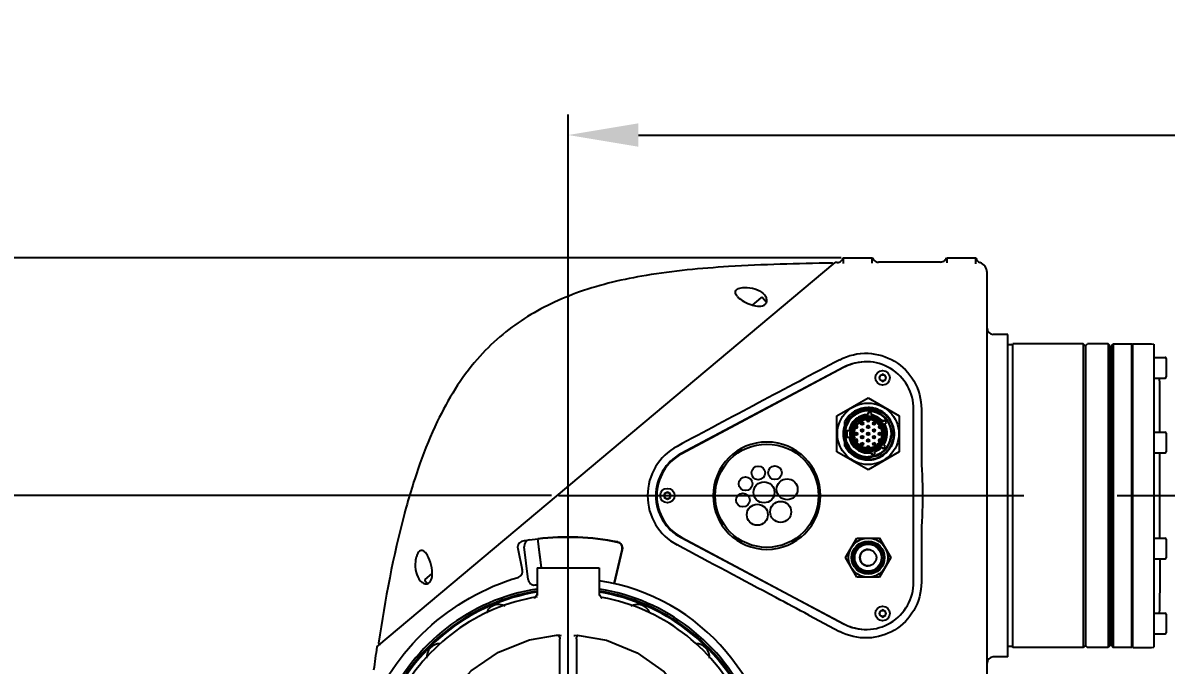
# Model space of a CAD drawing. Header units: millimetres. Extents: x 7426 to 8740, y 124 to 421.
# Drawn here: x 8000.05 to 8027.68, y 299.86 to 315.39 of the extents above; entities that cross this region are included whole.
import ezdxf

# ---------------------------------------------------------------- set-up
doc = ezdxf.new("R2010")
doc.units = ezdxf.units.MM
doc.linetypes.add('CENTER', pattern=[0.6, 0.375, -0.075, 0.075, -0.075])
for name, color, linetype in [('中心线', 7, 'Continuous'), ('外形图', 7, 'Continuous'), ('尺寸标注', 7, 'Continuous')]:
    doc.layers.add(name, color=color, linetype=linetype)
doc.styles.add('微软雅黑', font='msyh.ttc')
doc.dimstyles.new('尺寸标注_1_20比例', dxfattribs={"dimtxt": 2.1, "dimasz": 1.7, "dimexe": 0.5, "dimexo": 0.4, "dimgap": 0.5, "dimtad": 1, "dimdec": 1, "dimlfac": 20, "dimdsep": 46, "dimtxsty": '微软雅黑', "dimcen": 0.09, "dimadec": 0, "dimazin": 0, "dimtp": 0.01, "dimtm": 0.01, "dimtfac": 1, "dimtdec": 1, "dimtofl": 0, "dimtmove": 0, "dimatfit": 3, "dimfxl": 1, "dimtolj": 1, "dimarcsym": 0})

# ---------------------------------------------------------------- blocks, each defined once
blk = doc.blocks.new('*D1002')
at = {"layer": 'Defpoints', "color": 0}
for p in [(8067.628, 312.681), (8067.628, 309.232), (8013.225, 296.958)]:
    blk.add_point(p, dxfattribs=at)
at = {"layer": '尺寸标注', "color": 0, "linetype": 'Continuous', "lineweight": -2}
for p, q in [((8013.225, 297.358), (8013.225, 313.181)), ((8067.628, 309.632), (8067.628, 313.181)), ((8014.925, 312.681), (8065.928, 312.681))]:
    blk.add_line(p, q, dxfattribs=at)
at = {"layer": '尺寸标注', "color": 0}
for points in [[(8014.925, 312.964), (8014.925, 312.398), (8013.225, 312.681)], [(8065.928, 312.398), (8065.928, 312.964), (8067.628, 312.681)]]:
    blk.add_solid(points, dxfattribs=at)
at = {"layer": '尺寸标注', "color": 0, "insert": (8043.423, 315.362), "char_height": 2.1, "attachment_point": 2, "style": '微软雅黑'}
blk.add_mtext('\\A1;\\A1;1088', dxfattribs=at)
blk = doc.blocks.new('*D1003')
at = {"layer": 'Defpoints', "color": 0}
for p in [(7975.873, 309.709), (8020.226, 309.709), (7995.055, 229.955)]:
    blk.add_point(p, dxfattribs=at)
at = {"layer": '尺寸标注', "color": 0, "linetype": 'Continuous', "lineweight": -2}
for p, q in [((8019.826, 309.709), (7975.373, 309.709)), ((7975.873, 231.655), (7975.873, 308.009)), ((7994.655, 229.955), (7975.373, 229.955))]:
    blk.add_line(p, q, dxfattribs=at)
at = {"layer": '尺寸标注', "color": 0}
for points in [[(7976.156, 308.009), (7975.59, 308.009), (7975.873, 309.709)], [(7975.59, 231.655), (7976.156, 231.655), (7975.873, 229.955)]]:
    blk.add_solid(points, dxfattribs=at)
at = {"layer": '尺寸标注', "color": 0, "insert": (7973.19, 269.831), "char_height": 2.1, "attachment_point": 2, "rotation": 90, "style": '微软雅黑'}
blk.add_mtext('\\A1;\\A1;1595', dxfattribs=at)
blk = doc.blocks.new('*D1004')
at = {"layer": 'Defpoints', "color": 0}
for p in [(8013.225, 303.959), (7985.119, 296.958), (8013.225, 296.958)]:
    blk.add_point(p, dxfattribs=at)
at = {"layer": '外形图', "color": 0, "linetype": 'Continuous', "lineweight": -2}
for p, q in [((8012.825, 303.959), (7984.619, 303.959)), ((7985.119, 302.259), (7985.119, 298.658)), ((8012.825, 296.958), (7984.619, 296.958))]:
    blk.add_line(p, q, dxfattribs=at)
at = {"layer": '外形图', "color": 0}
for points in [[(7985.402, 302.259), (7984.836, 302.259), (7985.119, 303.959)], [(7984.836, 298.658), (7985.402, 298.658), (7985.119, 296.958)]]:
    blk.add_solid(points, dxfattribs=at)
at = {"layer": '外形图', "color": 0, "insert": (7982.438, 300.459), "char_height": 2.1, "attachment_point": 2, "rotation": 90, "style": '微软雅黑'}
blk.add_mtext('\\A1;\\A1;140', dxfattribs=at)

msp = doc.modelspace()

# ---------------------------------------------------------------- linework, layer by layer
at = {"layer": '中心线', "color": 0, "linetype": 'CENTER', "ltscale": 30}
msp.add_line((8012.9909, 303.9587), (8075.3831, 303.9587), dxfattribs=at)
at = {"layer": '外形图', "color": 0, "linetype": 'Continuous'}
for p, q in [((8019.8757, 309.709), (8019.8757, 309.5748)), ((8019.8757, 309.709), (8020.5826, 309.709)), ((8020.5757, 309.5841), (8020.5757, 309.709)), ((8022.3758, 309.709), (8022.3758, 309.5887)), ((8022.3758, 309.709), (8023.0758, 309.709)), ((8023.0758, 309.5681), (8023.0758, 309.709)), ((8008.6039, 300.2987), (8019.6818, 309.5942)), ((8019.7277, 309.5948), (8019.6818, 309.5942)), ((8023.3509, 299.4839), (8023.3509, 309.359)), ((8017.6786, 308.5678), (8017.8906, 308.7457)), ((8018.02, 308.6304), (8017.9258, 308.7426)), ((8023.8509, 307.8589), (8023.5009, 307.8589)), ((8023.8509, 300.0586), (8023.8509, 307.8588)), ((8023.9615, 307.6089), (8023.8509, 307.6089)), ((8023.9615, 307.6089), (8023.9759, 307.6339)), ((8023.9615, 307.6089), (8023.9615, 300.3085)), ((8023.9759, 300.2835), (8023.9759, 307.6339)), ((8025.676, 307.6339), (8023.9759, 307.6339)), ((8019.8861, 307.0622), (8015.956, 304.9743)), ((8019.8845, 307.0569), (8015.978, 304.9735)), ((8020.8257, 306.8955), (8020.7507, 306.8522)), ((8020.7507, 306.8522), (8020.7507, 306.7656)), ((8020.7507, 306.7656), (8020.8257, 306.7223)), ((8020.9007, 306.8522), (8020.8257, 306.8955)), ((8020.8257, 306.7223), (8020.9007, 306.7656)), ((8020.9007, 306.7656), (8020.9007, 306.8522)), ((8019.7224, 305.89), (8020.4759, 306.325)), ((8020.4759, 306.325), (8021.2293, 305.89)), ((8019.7224, 305.02), (8019.7224, 305.89)), ((8020.1332, 305.9482), (8020.176, 305.9729)), ((8020.1332, 305.9482), (8020.1548, 305.9108)), ((8020.1389, 305.9661), (8020.1382, 305.9657)), ((8020.2012, 306.0021), (8020.1389, 305.9661)), ((8020.1548, 305.9108), (8020.1975, 305.9356)), ((8020.1638, 305.9161), (8020.1645, 305.9148)), ((8020.176, 305.9729), (8020.2189, 305.9977)), ((8020.2005, 306.0017), (8020.2012, 306.0021)), ((8020.2189, 305.9977), (8020.2404, 305.9603)), ((8020.2299, 305.9542), (8020.2404, 305.9603)), ((8020.2314, 305.9551), (8020.2321, 305.9539)), ((8020.4759, 305.9192), (8020.4749, 305.9192)), ((8020.4799, 305.9712), (8020.4754, 305.9192)), ((8020.4764, 306.0892), (8020.4757, 306.0892)), ((8020.4759, 305.9192), (8020.4805, 305.9712)), ((8020.555, 305.9123), (8020.5595, 305.9643)), ((8021.2295, 305.89), (8021.2293, 305.89)), ((8021.2293, 305.89), (8021.2293, 305.02)), ((8021.5758, 301.8708), (8021.5758, 306.0466)), ((8021.7632, 306.0532), (8021.7632, 304.9571)), ((8019.9152, 305.6782), (8019.9149, 305.6776)), ((8019.9162, 305.6804), (8019.9163, 305.7539)), ((8019.9162, 305.6765), (8019.9162, 305.6804)), ((8019.9162, 305.6327), (8019.9162, 305.6765)), ((8019.9162, 305.6327), (8019.9164, 305.6332)), ((8019.9162, 305.5514), (8019.9162, 305.6327)), ((8019.9162, 305.455), (8019.9162, 305.5514)), ((8019.9164, 305.6332), (8019.9166, 305.6338)), ((8020.1902, 305.6448), (8020.1897, 305.6448)), ((8020.1897, 305.595), (8020.1902, 305.595)), ((8020.1901, 305.6516), (8020.1955, 305.6511)), ((8020.3323, 305.7273), (8020.3318, 305.7273)), ((8020.3318, 305.6774), (8020.3323, 305.6774)), ((8020.3323, 305.5624), (8020.3318, 305.5624)), ((8020.4756, 305.8097), (8020.4751, 305.8097)), ((8020.4751, 305.7599), (8020.4756, 305.7599)), ((8020.4756, 305.6448), (8020.4751, 305.6448)), ((8020.4751, 305.595), (8020.4756, 305.595)), ((8020.6189, 305.7273), (8020.6184, 305.7273)), ((8020.6184, 305.6774), (8020.6189, 305.6774)), ((8020.6189, 305.5624), (8020.6184, 305.5624)), ((8020.7609, 305.6516), (8020.7555, 305.6511)), ((8020.761, 305.6448), (8020.7605, 305.6448)), ((8020.7605, 305.595), (8020.761, 305.595)), ((8020.8736, 305.7829), (8020.8309, 305.753)), ((8020.8313, 305.753), (8020.8309, 305.753)), ((8020.8313, 305.753), (8020.8738, 305.7827)), ((8020.8767, 305.6875), (8020.9194, 305.7175)), ((8019.9162, 305.449), (8019.9162, 305.455)), ((8019.9162, 305.3586), (8019.9162, 305.449)), ((8019.9162, 305.2616), (8019.9162, 305.3586)), ((8019.9648, 305.5349), (8020.0181, 305.5349)), ((8019.9648, 305.3751), (8020.0181, 305.3751)), ((8020.0684, 305.4803), (8020.0464, 305.4803)), ((8020.0464, 305.4296), (8020.0684, 305.4296)), ((8020.0684, 305.455), (8020.0684, 305.4803)), ((8020.0684, 305.4296), (8020.0684, 305.455)), ((8020.1902, 305.4799), (8020.1897, 305.4799)), ((8020.1897, 305.4301), (8020.1902, 305.4301)), ((8020.1902, 305.315), (8020.1897, 305.315)), ((8020.3318, 305.5125), (8020.3323, 305.5125)), ((8020.3323, 305.3975), (8020.3318, 305.3975)), ((8020.3318, 305.3476), (8020.3323, 305.3476)), ((8020.4756, 305.4799), (8020.4751, 305.4799)), ((8020.4751, 305.4301), (8020.4756, 305.4301)), ((8020.4756, 305.315), (8020.4751, 305.315)), ((8020.6184, 305.5125), (8020.6189, 305.5125)), ((8020.6189, 305.3975), (8020.6184, 305.3975)), ((8020.6184, 305.3476), (8020.6189, 305.3476)), ((8020.761, 305.4799), (8020.7605, 305.4799)), ((8020.7605, 305.4301), (8020.761, 305.4301)), ((8020.761, 305.315), (8020.7605, 305.315)), ((8021.03, 305.494), (8021.0286, 305.494)), ((8021.03, 305.416), (8021.0286, 305.416)), ((8021.0732, 305.5044), (8021.03, 305.5044)), ((8021.03, 305.5044), (8021.03, 305.4942)), ((8021.03, 305.4942), (8021.03, 305.4925)), ((8021.03, 305.4925), (8021.03, 305.4566)), ((8021.03, 305.4534), (8021.03, 305.4176)), ((8021.03, 305.4176), (8021.03, 305.4157)), ((8021.03, 305.4157), (8021.03, 305.4055)), ((8021.0732, 305.4055), (8021.03, 305.4055)), ((8021.0732, 305.5044), (8021.0731, 305.4554)), ((8021.0731, 305.4554), (8021.0731, 305.455)), ((8021.0731, 305.455), (8021.0732, 305.4055)), ((8021.0859, 305.455), (8021.0858, 305.4918)), ((8021.0858, 305.455), (8021.0858, 305.4553)), ((8021.0858, 305.455), (8021.0858, 305.4182)), ((8020.4759, 304.585), (8019.7224, 305.02)), ((8019.9162, 305.2336), (8019.9162, 305.2616)), ((8019.9162, 305.2295), (8019.9162, 305.2336)), ((8019.9162, 305.1816), (8019.9162, 305.2295)), ((8019.9163, 305.1561), (8019.9162, 305.1816)), ((8020.1332, 304.9618), (8020.1548, 304.9991)), ((8020.1652, 304.993), (8020.1548, 304.9991)), ((8020.1897, 305.2652), (8020.1902, 305.2652)), ((8020.1901, 305.2584), (8020.1955, 305.2588)), ((8020.209, 305.0747), (8020.2096, 305.0744)), ((8020.3323, 305.2326), (8020.3318, 305.2326)), ((8020.3318, 305.1827), (8020.3323, 305.1827)), ((8020.4751, 305.2652), (8020.4756, 305.2652)), ((8020.4756, 305.1501), (8020.4751, 305.1501)), ((8020.4751, 305.1003), (8020.4756, 305.1003)), ((8021.2293, 305.02), (8020.4759, 304.585)), ((8020.6189, 305.2326), (8020.6184, 305.2326)), ((8020.6184, 305.1827), (8020.6189, 305.1827)), ((8020.6467, 304.9681), (8020.6332, 305.0185)), ((8020.7609, 305.2584), (8020.7555, 305.2588)), ((8020.7605, 305.2652), (8020.761, 305.2652)), ((8020.8035, 305.1271), (8020.8435, 305.0935)), ((8020.804, 305.1271), (8020.8035, 305.1271)), ((8020.8437, 305.0938), (8020.804, 305.1271)), ((8020.8949, 305.1547), (8020.8549, 305.1883)), ((8021.2295, 305.02), (8021.2293, 305.02)), ((8020.1311, 304.9587), (8020.1317, 304.9582)), ((8020.176, 304.937), (8020.1332, 304.9618)), ((8020.1378, 304.9444), (8020.2016, 304.9076)), ((8020.1638, 304.9939), (8020.1645, 304.9951)), ((8020.2189, 304.9123), (8020.176, 304.937)), ((8020.2404, 304.9496), (8020.1975, 304.9744)), ((8020.2189, 304.9123), (8020.2404, 304.9496)), ((8020.2314, 304.9549), (8020.2321, 304.9561)), ((8020.3966, 304.8195), (8020.3966, 304.8257)), ((8020.5551, 304.8195), (8020.3966, 304.8195)), ((8020.5551, 304.8257), (8020.5551, 304.8195)), ((8020.556, 304.9979), (8020.5695, 304.9475)), ((8020.5565, 304.9979), (8020.556, 304.9979)), ((8020.5691, 304.9511), (8020.5565, 304.9979)), ((8020.5694, 304.9498), (8020.5691, 304.9511)), ((8020.57, 304.9475), (8020.5694, 304.9498)), ((8020.6567, 304.8471), (8020.653, 304.8593)), ((8015.6254, 304.0453), (8015.5504, 304.002)), ((8015.5504, 304.002), (8015.5504, 303.9154)), ((8015.5504, 303.9154), (8015.6254, 303.8721)), ((8015.7004, 304.002), (8015.6254, 304.0453)), ((8015.6254, 303.8721), (8015.7004, 303.9154)), ((8015.7004, 303.9154), (8015.7004, 304.002)), ((8012.2955, 302.8895), (8012.494, 302.9139)), ((8012.5791, 302.2213), (8012.494, 302.9139)), ((8015.956, 302.9431), (8019.8861, 300.8552)), ((8015.978, 302.9439), (8019.8845, 300.8605)), ((8019.9279, 302.4586), (8020.2018, 302.933)), ((8020.2018, 302.933), (8020.7496, 302.933)), ((8020.7496, 302.933), (8021.0235, 302.4586)), ((8021.0239, 302.4586), (8020.7499, 302.933)), ((8021.7632, 302.9603), (8021.7632, 301.8642)), ((8012.0093, 302.6789), (8012.119, 302.1631)), ((8012.2624, 301.9283), (8012.1649, 302.7224)), ((8012.5806, 302.2086), (8012.5184, 302.7154)), ((8014.3417, 301.8324), (8014.5325, 302.6587)), ((8014.3501, 301.8304), (8014.5409, 302.6568)), ((8020.2018, 301.9842), (8019.9279, 302.4586)), ((8021.0235, 302.4586), (8020.7496, 301.9842)), ((8020.7499, 301.9842), (8021.0239, 302.4586)), ((8021.0235, 302.4586), (8021.0239, 302.4586)), ((8009.7701, 301.9317), (8009.9441, 302.0778)), ((8012.4752, 302.2086), (8012.4752, 301.544)), ((8012.4752, 302.2086), (8013.9753, 302.2086)), ((8013.9753, 302.2086), (8013.9753, 301.544)), ((8020.7496, 301.9842), (8020.2018, 301.9842)), ((8009.8216, 301.8314), (8009.767, 301.8965)), ((8012.4296, 301.7977), (8012.4752, 301.8033)), ((8012.4046, 301.4808), (8012.4035, 301.4802)), ((8020.8257, 301.1951), (8020.7507, 301.1518)), ((8020.7507, 301.1518), (8020.7507, 301.0652)), ((8020.9007, 301.1518), (8020.8257, 301.1951)), ((8020.9007, 301.0652), (8020.9007, 301.1518)), ((8019.0452, 301.067), (8019.787, 300.6722)), ((8020.7507, 301.0652), (8020.8257, 301.0219)), ((8020.8257, 301.0219), (8020.9007, 301.0652)), ((8012.946, 300.5816), (8013.0183, 300.58)), ((8013.0183, 300.58), (8013.0542, 300.5767)), ((8013.3885, 300.5761), (8013.452, 300.5804)), ((8013.4253, 300.5881), (8013.4253, 300.5761)), ((8013.452, 300.5804), (8013.4939, 300.5796)), ((8013.4526, 300.5717), (8013.4698, 300.5881)), ((8013.0241, 300.5108), (8013.0253, 300.4949)), ((8013.0253, 300.4934), (8013.0253, 300.4949)), ((8013.0253, 299.6491), (8013.0253, 300.4949)), ((8013.3679, 300.5747), (8013.3885, 300.5761)), ((8013.4253, 300.4957), (8013.4274, 300.5166)), ((8013.4253, 300.4934), (8013.4253, 299.6491)), ((8013.4274, 300.5166), (8013.4526, 300.5717)), ((8023.9615, 300.3085), (8023.8509, 300.3085)), ((8023.9615, 300.3085), (8023.9759, 300.2835)), ((8023.8509, 300.0585), (8023.5009, 300.0585)), ((8025.676, 300.2835), (8023.9759, 300.2835))]:
    msp.add_line(p, q, dxfattribs=at)
at = {"layer": '外形图', "linetype": 'Continuous'}
for p, q in [((8025.676, 307.6339), (8025.676, 300.2839)), ((8025.726, 307.5839), (8025.676, 307.6339)), ((8025.726, 307.5839), (8025.726, 300.3339)), ((8026.876, 307.6089), (8026.851, 307.6339)), ((8026.876, 300.2839), (8026.876, 307.6339)), ((8026.876, 307.6339), (8027.326, 307.6339)), ((8027.326, 307.6339), (8027.376, 307.6253)), ((8027.376, 307.6253), (8027.376, 300.2925)), ((8027.376, 307.3039), (8027.651, 307.3039)), ((8027.676, 307.2789), (8027.676, 306.8289)), ((8027.376, 306.8039), (8027.651, 306.8039)), ((8027.376, 305.4909), (8027.651, 305.4909)), ((8027.676, 305.4659), (8027.676, 305.0159)), ((8027.376, 304.9909), (8027.651, 304.9909)), ((8027.376, 302.9269), (8027.651, 302.9269)), ((8027.676, 302.9019), (8027.676, 302.4519)), ((8027.376, 302.4269), (8027.651, 302.4269)), ((8027.376, 301.1139), (8027.651, 301.1139)), ((8027.676, 301.0889), (8027.676, 300.6389)), ((8027.376, 300.6139), (8027.651, 300.6139)), ((8025.726, 300.3339), (8025.676, 300.2839)), ((8026.876, 300.2839), (8027.326, 300.2839)), ((8027.326, 300.2839), (8027.376, 300.2925))]:
    msp.add_line(p, q, dxfattribs=at)
at = {"layer": '外形图', "color": 7, "linetype": 'Continuous'}
for p, q in [((8025.676, 307.6339), (8025.676, 300.2839)), ((8025.726, 307.5839), (8025.676, 307.6339)), ((8025.726, 307.5839), (8025.776, 307.6339)), ((8025.726, 307.5839), (8025.726, 300.3339)), ((8026.326, 307.5839), (8026.276, 307.6339)), ((8026.376, 307.6089), (8026.401, 307.6339)), ((8026.376, 300.3089), (8026.376, 307.6089)), ((8026.876, 307.6089), (8026.851, 307.6339)), ((8025.726, 300.3339), (8025.676, 300.2839)), ((8025.726, 300.3339), (8025.776, 300.2839)), ((8026.326, 300.3339), (8026.276, 300.2839)), ((8026.376, 300.3089), (8026.401, 300.2839)), ((8026.876, 300.3089), (8026.851, 300.2839)), ((8026.851, 300.2839), (8026.401, 300.2839))]:
    msp.add_line(p, q, dxfattribs=at)
at = {"layer": '外形图', "ltscale": 10}
for p, q in [((8026.276, 307.6339), (8025.776, 307.6339)), ((8026.276, 307.6339), (8026.276, 300.2839)), ((8026.326, 307.5839), (8026.326, 300.3339)), ((8026.401, 307.6339), (8026.851, 307.6339)), ((8026.401, 307.6339), (8026.401, 300.2839)), ((8026.851, 300.2839), (8026.851, 307.6339)), ((8026.376, 306.9089), (8026.326, 306.9089)), ((8026.376, 301.0089), (8026.326, 301.0089)), ((8026.276, 300.2839), (8025.776, 300.2839))]:
    msp.add_line(p, q, dxfattribs=at)
at = {"layer": '外形图', "color": 0, "linetype": 'Continuous'}
for points in [[(8012.4752, 301.6045), (8012.4609, 301.5413), (8012.4271, 301.4964), (8012.4046, 301.4808)], [(8014.0234, 301.4965), (8013.9895, 301.5416), (8013.9883, 301.5469)], [(8014.0469, 301.4802), (8014.0459, 301.4808), (8014.0234, 301.4965)], [(8009.7326, 296.9683), (8009.7569, 297.6371), (8009.9645, 298.4194), (8010.349, 299.1243), (8010.8856, 299.719), (8011.5453, 300.1756), (8012.2963, 300.4718), (8012.946, 300.5816)], [(8012.9873, 300.5807), (8013.0032, 300.5648), (8013.0241, 300.5108)], [(8013.4939, 300.5796), (8014.152, 300.462), (8014.8953, 300.1582), (8015.5433, 299.6949), (8016.0633, 299.0965), (8016.4272, 298.3933), (8016.6135, 297.6197), (8016.6234, 296.9702)]]:
    msp.add_lwpolyline(points, dxfattribs=at)
for centre, radius in [((8020.8257, 306.8089), 0.175), ((8020.8257, 306.8089), 0.075), ((8020.4758, 305.455), 0.7433), ((8020.4755, 305.455), 0.4363), ((8020.4755, 305.455), 0.4065), ((8020.4755, 305.455), 0.3672), ((8020.1897, 305.6199), 0.0249), ((8020.3322, 305.7023), 0.0317), ((8020.3322, 305.5374), 0.0317), ((8020.3318, 305.7023), 0.0249), ((8020.3318, 305.5374), 0.0249), ((8020.4755, 305.6199), 0.0317), ((8020.4751, 305.7848), 0.0249), ((8020.4751, 305.6199), 0.0249), ((8020.6188, 305.7023), 0.0317), ((8020.6188, 305.5374), 0.0317), ((8020.6184, 305.7023), 0.0249), ((8020.6184, 305.5374), 0.0249), ((8020.7605, 305.6199), 0.0249), ((8020.1901, 305.455), 0.0317), ((8020.1897, 305.455), 0.0249), ((8020.1897, 305.2901), 0.0249), ((8020.3322, 305.3725), 0.0317), ((8020.3318, 305.3725), 0.0249), ((8020.4755, 305.455), 0.0317), ((8020.4755, 305.2901), 0.0317), ((8020.4751, 305.455), 0.0249), ((8020.4751, 305.2901), 0.0249), ((8020.6188, 305.3725), 0.0317), ((8020.6184, 305.3725), 0.0249), ((8020.7609, 305.455), 0.0317), ((8020.7605, 305.455), 0.0249), ((8020.7605, 305.2901), 0.0249), ((8018.0284, 303.9568), 1.2485), ((8020.3322, 305.2076), 0.0317), ((8020.3318, 305.2076), 0.0249), ((8020.4751, 305.1252), 0.0249), ((8020.6188, 305.2076), 0.0317), ((8020.6184, 305.2076), 0.0249), ((8017.8221, 304.5088), 0.1654), ((8018.2252, 304.5123), 0.1654), ((8017.5156, 304.247), 0.1654), ((8017.9602, 304.0379), 0.254), ((8018.519, 304.1115), 0.254), ((8015.6254, 303.9587), 0.175), ((8015.6254, 303.9587), 0.075), ((8017.449, 303.8494), 0.1654), ((8017.7989, 303.4965), 0.254), ((8018.3625, 303.5657), 0.254), ((8020.4757, 302.4586), 0.4744), ((8020.4756, 302.4586), 0.3995), ((8020.4756, 302.4586), 0.3689), ((8020.4754, 302.4586), 0.3246), ((8020.4754, 302.4586), 0.1998), ((8020.8257, 301.1085), 0.175), ((8020.8257, 301.1085), 0.075)]:
    msp.add_circle(centre, radius, dxfattribs=at)
for centre, radius, start, end in [((8019.6014, 309.5593), 0.025, 310.00151, 90.85102), ((8022.4504, -12.7617), 322.3704, 90.039895, 90.306365), ((8022.2273, 309.7571), 0.1478, 310.10623, 322.70639), ((8023.1005, 309.3588), 0.2503, 0.05115, 71.73452), ((8017.9067, 308.7265), 0.025, 40, 130), ((8017.9142, 308.6744), 0.1153, 333.87291, 334.9278), ((8017.9143, 308.6744), 0.1153, 334.92902, 337.50844), ((8017.9056, 309.3574), 0.8223, 253.06421, 253.94724), ((8023.5009, 308.0089), 0.15, 180, 270), ((8892.637, -1334.576), 1859.4202, 117.9966401, 118.1338363), ((8020.4257, 306.0421), 1.1501, 95.22139, 118.07249), ((8020.4257, 306.0466), 1.1501, 0, 117.97947), ((8020.4757, 305.4549), 0.6343, 89.9999, 151.883), ((8020.4756, 305.455), 0.5869, 139.49967, 162.26442), ((8020.4749, 305.455), 0.5549, 124.02161, 235.97811), ((8020.4749, 305.455), 0.4643, 90.0004, 170.08791), ((8020.4754, 305.455), 0.4643, 124.93413, 170.08766), ((8020.4896, 305.4685), 0.5891, 126.72387, 141.38543), ((8020.4755, 305.455), 0.43, 269.99999, 178.52534), ((8020.1442, 305.9545), 0.0127, 119.99997, 209.99997), ((8020.4752, 305.4544), 0.5556, 117.03883, 124.01773), ((8020.2079, 305.9913), 0.0127, 29.99997, 119.99997), ((8020.4946, 305.4597), 0.5993, 91.19769, 117.10949), ((8020.4744, 305.456), 0.5539, 116.73303, 117.03449), ((8020.4745, 305.4557), 0.5542, 115.94649, 116.73296), ((8020.4749, 305.4549), 0.555, 90.00078, 115.9472), ((8020.4756, 305.455), 0.4065, 270, 90), ((8020.4757, 305.4545), 0.6347, 84.39926, 89.93189), ((8020.4748, 305.4542), 0.517, 80.56776, 89.43223), ((8020.4756, 305.4548), 0.6344, 80.38894, 84.39499), ((8020.4749, 305.455), 0.4643, 39.93799, 80.06196), ((8020.4756, 305.4547), 0.6345, 75.94772, 80.38942), ((8020.4756, 305.4546), 0.6346, 71.29947, 75.94388), ((8020.4756, 305.455), 0.6215, 286.5852, 37.41483), ((8020.4757, 305.4549), 0.6343, 67.50579, 71.29989), ((8020.4755, 305.4546), 0.6347, 62.34047, 67.502), ((8020.4757, 305.455), 0.6342, 59.06433, 62.34063), ((8020.4754, 305.4545), 0.6348, 53.48985, 59.06052), ((8020.4758, 305.4551), 0.6341, 50.62212, 53.48969), ((8020.4752, 305.4544), 0.6349, 43.81536, 50.61737), ((8020.4761, 305.4553), 0.6337, 42.16809, 43.81349), ((8020.4757, 305.455), 0.6343, 0.00223, 42.1675), ((8020.4805, 305.4465), 0.6229, 22.43911, 38.30488), ((8020.4758, 305.455), 0.6034, 158.34986, 201.97137), ((8020.4762, 305.4548), 0.6039, 157.96298, 158.29449), ((8020.4755, 305.455), 0.3418, 154.97659, 205.02341), ((8020.1901, 305.6199), 0.0317, 180.04117, 80.14768), ((8020.1902, 305.6199), 0.0249, 270.00107, 89.99893), ((8020.4755, 305.455), 0.3419, 95.00903, 144.98496), ((8020.3323, 305.7023), 0.0249, 270.00107, 89.99893), ((8020.3323, 305.5374), 0.0249, 270.00107, 89.99893), ((8020.4755, 305.7848), 0.0317, 180.00361, 359.99602), ((8020.4755, 305.7848), 0.0317, 89.9806, 160.28476), ((8020.4755, 305.7847), 0.0318, 19.87815, 89.9817), ((8020.4756, 305.7848), 0.0249, 270.00107, 89.99893), ((8020.4756, 305.6199), 0.0249, 270.00107, 89.99893), ((8020.4755, 305.455), 0.3419, 35.01561, 84.9917), ((8020.4753, 305.7847), 0.0319, 0.07343, 19.73431), ((8020.6189, 305.7023), 0.0249, 270.00107, 89.99893), ((8020.6189, 305.5374), 0.0249, 270.00107, 89.99893), ((8020.7609, 305.6198), 0.0317, 99.86502, 0.05511), ((8020.761, 305.6199), 0.0249, 324.00174, 89.99801), ((8020.761, 305.6199), 0.0249, 269.99944, 321.49506), ((8020.7611, 305.6198), 0.0248, 321.47463, 323.99493), ((8020.4755, 305.455), 0.3418, 334.97659, 25.02341), ((8020.4749, 305.455), 0.4643, 324.93752, 30.06255), ((8020.4742, 305.4545), 0.517, 30.56774, 39.4322), ((8020.4781, 305.4456), 0.6255, 15.69208, 22.43852), ((8020.4779, 305.4455), 0.6257, 15.25934, 15.6918), ((8020.4749, 305.455), 0.5163, 171.09517, 188.90483), ((8020.4762, 305.4549), 0.517, 171.10204, 179.99329), ((8020.4762, 305.455), 0.517, 180.00671, 188.89796), ((8020.4749, 305.455), 0.4643, 189.91209, 269.99957), ((8020.4754, 305.455), 0.4643, 189.91238, 234.98654), ((8020.4744, 305.455), 0.4288, 178.52072, 179.99955), ((8020.476, 305.455), 0.4305, 180.00558, 189.48877), ((8020.4755, 305.455), 0.43, 189.49437, 265.30978), ((8020.1901, 305.2901), 0.0317, 279.86505, 179.95935), ((8020.1902, 305.455), 0.0249, 270.00107, 89.99893), ((8020.1902, 305.2901), 0.0249, 270.00107, 89.99893), ((8020.3323, 305.3725), 0.0249, 270.00107, 89.99893), ((8020.4756, 305.455), 0.0249, 270.00107, 89.99893), ((8020.4756, 305.2901), 0.0249, 270.00107, 89.99893), ((8020.6189, 305.3725), 0.0249, 270.00107, 89.99893), ((8020.7609, 305.2901), 0.0317, 359.94531, 260.14769), ((8020.761, 305.455), 0.0249, 270.00107, 89.99893), ((8020.761, 305.2901), 0.0249, 38.50494, 90.00056), ((8020.761, 305.2901), 0.0249, 270.00199, 35.99826), ((8020.7611, 305.2902), 0.0248, 36.00507, 38.52537), ((8020.4745, 305.4549), 0.556, 4.10043, 5.09877), ((8020.4745, 305.4551), 0.5561, 354.89885, 355.89954), ((8020.4757, 305.455), 0.6342, 331.0618, 359.26711), ((8020.4775, 305.455), 0.6325, 359.26467, 0.00141), ((8016.4976, 303.9587), 1.3521, 118.15419, 241.8458), ((8018.0285, 303.9568), 1.2984, 90.00003, 89.97699), ((8018.029, 303.9568), 1.2984, 270.00001, 90), ((8020.4753, 305.4548), 0.6338, 208.11579, 211.33463), ((8020.4756, 305.4549), 0.6342, 211.33052, 262.84027), ((8020.4755, 305.455), 0.3419, 215.01561, 264.99171), ((8020.3323, 305.2076), 0.0249, 270.00107, 89.99893), ((8020.4755, 305.4551), 0.4302, 265.31198, 270.00051), ((8020.4755, 305.1252), 0.0317, 0.00362, 179.99602), ((8020.4757, 305.1252), 0.0319, 180.07343, 199.73431), ((8020.4755, 305.1251), 0.0317, 199.73684, 270.01928), ((8020.4755, 305.1252), 0.0318, 270.01809, 340.1435), ((8020.4756, 305.1252), 0.0249, 270.00107, 89.99893), ((8020.4755, 305.455), 0.3419, 275.00903, 324.98496), ((8020.6189, 305.2076), 0.0249, 270.00107, 89.99893), ((8020.4749, 305.455), 0.4642, 289.93691, 315.06315), ((8020.4756, 305.455), 0.6342, 286.58535, 322.58448), ((8020.4743, 305.4555), 0.517, 315.5678, 324.43226), ((8020.476, 305.4547), 0.6338, 319.73153, 322.58483), ((8020.4754, 305.4552), 0.6347, 322.58172, 324.09435), ((8020.4708, 305.4464), 0.633, 323.46399, 324.76696), ((8020.4696, 305.4473), 0.6345, 324.76796, 331.32658), ((8020.4754, 305.4552), 0.6346, 324.09784, 330.5271), ((8020.4721, 305.4459), 0.6315, 331.3307, 331.92667), ((8020.4753, 305.4552), 0.6347, 330.52878, 331.0616), ((8016.4956, 303.9587), 1.1501, 117.97947, 242.02053), ((8016.5192, 303.9587), 1.1501, 118.07249, 241.92751), ((8020.1442, 304.9554), 0.0127, 150.00003, 240.00003), ((8020.4752, 305.4555), 0.5556, 235.98167, 242.78116), ((8020.2079, 304.9186), 0.0127, 240.00003, 330.00003), ((8020.4927, 305.4459), 0.6067, 242.63519, 242.85768), ((8020.4744, 305.454), 0.5539, 242.78527, 243.08941), ((8020.4746, 305.4544), 0.5543, 243.08951, 244.05443), ((8020.4749, 305.455), 0.555, 244.0535, 269.99928), ((8020.4757, 305.4558), 0.635, 262.84408, 269.99474), ((8020.4749, 305.4553), 0.4646, 270.00352, 280.05939), ((8020.4756, 305.4554), 0.6346, 270.00177, 275.63189), ((8020.4757, 305.4545), 0.6338, 275.63425, 279.66899), ((8020.4747, 305.4557), 0.517, 280.56778, 289.43225), ((8020.4754, 305.4561), 0.6354, 279.67022, 284.33977), ((8020.4759, 305.4541), 0.6333, 284.34016, 286.58444), ((8012.1561, 302.7101), 0.15, 100.53072, 192), ((8013.2253, 296.9583), 6.0003, 99.26555, 100.53072), ((8012.3138, 302.7407), 0.15, 97, 187), ((8013.2253, 296.9583), 6.0003, 78.46928, 97), ((8013.2253, 296.9583), 5.9918, 78.46928, 97), ((8014.3947, 302.6906), 0.1414, 347, 78.46928), ((8014.3947, 302.6906), 0.15, 347, 78.46928), ((8020.4765, 302.4586), 0.1998, 90.30369, 269.69633), ((8013.2253, 296.9583), 4.8003, 99.08584, 213.39385), ((8009.7862, 301.9126), 0.025, 130, 220), ((8012.4113, 301.9466), 0.15, 187, 277), ((8013.2253, 296.9583), 5.0003, 359, 81.36363), ((8013.2253, 296.9583), 4.8003, 326.62591, 80.91416), ((8020.4257, 301.8708), 1.1501, 242.02053, 0), ((8013.2253, 296.9583), 4.7503, 99.15871, 212.04565), ((8013.2253, 296.9583), 4.7253, 99.26819, 211.44089), ((8013.2253, 296.9583), 4.612, 99.31628, 206.69211), ((8013.2253, 296.9583), 4.7503, 327.95227, 80.84129), ((8013.2253, 296.9583), 4.7253, 328.5436, 80.73278), ((8013.2253, 296.9583), 4.612, 333.2877, 79.71098), ((8011.551, 301.0005), 0.325, 60.99001, 157.30983), ((8014.8996, 301.0005), 0.325, 22.69018, 119.01), ((8020.4257, 301.8752), 1.1501, 241.92751, 264.77861), ((8008.6727, 300.3891), 0.025, 171.5789, 309.99827), ((8010.1315, 300.0521), 0.325, 90, 184.05685), ((8016.3191, 300.0521), 0.325, 355.94314, 90), ((8053.7587, 293.7307), 45.63, 171.72407, 172.43103), ((8023.5009, 299.9085), 0.15, 90, 180)]:
    msp.add_arc(centre, radius, start, end, dxfattribs=at)
at = {"layer": '外形图', "linetype": 'Continuous'}
for centre, radius, start, end in [((8027.651, 307.2789), 0.025, 0, 90), ((8027.651, 306.8289), 0.025, 270, 0), ((8027.651, 305.4659), 0.025, 0, 90), ((8027.651, 305.0159), 0.025, 270, 0), ((8205.2474, 304.0164), 177.7312, 180.018537, 180.351228), ((8027.651, 302.9019), 0.025, 0, 90), ((8027.651, 302.4519), 0.025, 270, 0), ((8027.651, 301.0889), 0.025, 0, 90), ((8027.651, 300.6389), 0.025, 270, 0)]:
    msp.add_arc(centre, radius, start, end, dxfattribs=at)
at = {"layer": '外形图', "color": 0, "linetype": 'Continuous'}
for points in [[(8019.8511, 309.6626), (8019.8603, 309.6767), (8019.8673, 309.6926), (8019.8713, 309.709)], [(8020.5826, 309.709), (8020.5863, 309.6974), (8020.5915, 309.6861), (8020.5979, 309.6757)], [(8022.3449, 309.6676), (8022.3544, 309.6801), (8022.3621, 309.6942), (8022.3673, 309.709)], [(8023.0789, 309.709), (8023.0889, 309.6598), (8023.1313, 309.6122), (8023.179, 309.5965)], [(8019.7277, 309.5948), (8019.7599, 309.5952), (8019.7934, 309.6072), (8019.8187, 309.6272)], [(8019.8187, 309.6272), (8019.8313, 309.6371), (8019.8423, 309.6492), (8019.8511, 309.6626)], [(8020.5979, 309.6757), (8020.6044, 309.6652), (8020.6122, 309.6553), (8020.6211, 309.6467)], [(8020.6211, 309.6467), (8020.6483, 309.6202), (8020.6887, 309.6039), (8020.7266, 309.6042)], [(8022.2259, 309.6087), (8022.2602, 309.6087), (8022.2963, 309.622), (8022.3226, 309.6441)], [(8017.9919, 308.5889), (8018.0024, 308.5987), (8018.0114, 308.6107), (8018.0178, 308.6236)], [(8020.4457, 305.7955), (8020.4444, 305.7921), (8020.4438, 305.7884), (8020.4438, 305.7848)], [(8020.5053, 305.1144), (8020.5066, 305.1179), (8020.5072, 305.1215), (8020.5072, 305.1252)]]:
    msp.add_open_spline(points, degree=3, dxfattribs=at)
for points, knots in [([(8019.601, 309.5843), (8018.7688, 309.572), (8017.2677, 309.5333), (8015.2201, 309.3441), (8013.5406, 308.958), (8012.3605, 308.4001), (8011.5549, 307.8069), (8010.7729, 307.027), (8010.1294, 305.9717), (8009.6094, 304.689), (8009.0721, 302.914), (8008.8039, 301.446), (8008.648, 300.3928)], [0, 0, 0, 0, 0.1513376, 0.2729745, 0.3734117, 0.4631753, 0.5079206, 0.5548051, 0.663233, 0.7294486, 0.8063919, 1, 1, 1, 1]), ([(8017.3193, 308.7722), (8017.3081, 308.7847), (8017.2882, 308.8102), (8017.2681, 308.8529), (8017.2671, 308.9006), (8017.2974, 308.9432), (8017.3488, 308.9708), (8017.4342, 308.9933), (8017.5905, 308.9982), (8017.7946, 308.9536), (8017.9352, 308.8623), (8017.9805, 308.8043)], [0, 0, 0, 0, 0.054251, 0.1037203, 0.1499612, 0.2006426, 0.2632043, 0.3347511, 0.4842513, 0.7625436, 1, 1, 1, 1]), ([(8017.3193, 308.7722), (8017.3619, 308.725), (8017.4743, 308.6463), (8017.598, 308.5915), (8017.6661, 308.5707)], [0, 0, 0, 0, 0.4717027, 1, 1, 1, 1]), ([(8018.0208, 308.6303), (8018.0325, 308.6586), (8018.0313, 308.7257), (8017.9995, 308.7799), (8017.9805, 308.8043)], [0, 0, 0, 0, 0.4980096, 1, 1, 1, 1]), ([(8017.6783, 308.5671), (8017.7309, 308.552), (8017.8351, 308.5307), (8017.9533, 308.5529), (8017.9919, 308.5889)], [0, 0, 0, 0, 0.5093735, 1, 1, 1, 1]), ([(8019.7884, 307.2457), (8019.9951, 307.3556), (8020.4652, 307.4631), (8021.1417, 307.2576), (8021.6385, 306.7539), (8021.7632, 306.2878), (8021.7632, 306.0532)], [0, 0, 0, 0, 0.25624, 0.4996253, 0.7432678, 1, 1, 1, 1]), ([(8020.1496, 305.9197), (8020.1191, 305.8983), (8020.0622, 305.8494), (8019.9931, 305.7608), (8019.9425, 305.6604), (8019.9226, 305.5881), (8019.9162, 305.5514)], [0, 0, 0, 0, 0.2499993, 0.4999968, 0.7499908, 1, 1, 1, 1]), ([(8021.0411, 305.5046), (8021.0391, 305.5272), (8021.0324, 305.5722), (8021.0084, 305.6599), (8020.9588, 305.7631), (8020.8718, 305.8691), (8020.7619, 305.9514), (8020.6357, 306.0053), (8020.5003, 306.0276), (8020.3635, 306.017), (8020.2764, 305.9884), (8020.2354, 305.9693)], [0, 0, 0, 0, 0.0626127, 0.1252077, 0.250178, 0.375149, 0.5001205, 0.625091, 0.750061, 0.8750304, 1, 1, 1, 1]), ([(8020.4749, 306.0099), (8020.5111, 306.0099), (8020.5839, 306.0028), (8020.6886, 305.971), (8020.7852, 305.9194), (8020.8698, 305.8499), (8020.9393, 305.7653), (8020.9909, 305.6687), (8021.0227, 305.564), (8021.0298, 305.4912), (8021.0298, 305.455)], [0, 0, 0, 0, 0.1249997, 0.2499992, 0.3749988, 0.4999988, 0.6249989, 0.7499986, 0.8749942, 1, 1, 1, 1]), ([(8020.4756, 306.0099), (8020.5098, 306.0099), (8020.5784, 306.0036), (8020.6777, 305.9752), (8020.77, 305.9291), (8020.8523, 305.8668), (8020.9217, 305.7904), (8020.9758, 305.7025), (8021.0129, 305.6061), (8021.0253, 305.5384), (8021.0283, 305.5043)], [0, 0, 0, 0, 0.1249978, 0.2499957, 0.3749935, 0.4999913, 0.6249893, 0.7499875, 0.8749822, 1, 1, 1, 1]), ([(8020.9693, 305.8326), (8020.94, 305.8685), (8020.8733, 305.9338), (8020.754, 306.0068), (8020.6213, 306.0511), (8020.5283, 306.0599), (8020.4821, 306.0589)], [0, 0, 0, 0, 0.2500138, 0.5000085, 0.7500039, 1, 1, 1, 1]), ([(8020.1584, 305.6199), (8020.1584, 305.6242), (8020.1602, 305.633), (8020.1679, 305.6438), (8020.1786, 305.6502), (8020.1864, 305.6516), (8020.1901, 305.6516)], [0, 0, 0, 0, 0.260523, 0.5299606, 0.7783679, 1, 1, 1, 1]), ([(8020.7926, 305.6199), (8020.7926, 305.6242), (8020.7908, 305.633), (8020.7831, 305.6438), (8020.7724, 305.6502), (8020.7646, 305.6516), (8020.7609, 305.6516)], [0, 0, 0, 0, 0.260765, 0.5303639, 0.778674, 1, 1, 1, 1]), ([(8021.0815, 305.6102), (8021.0919, 305.572), (8021.1055, 305.4934), (8021.1033, 305.374), (8021.0787, 305.2571), (8021.048, 305.1836), (8021.0293, 305.1487)], [0, 0, 0, 0, 0.2499992, 0.4999995, 0.7500018, 1, 1, 1, 1]), ([(8019.9162, 305.3586), (8019.9226, 305.3219), (8019.9425, 305.2495), (8019.9931, 305.1492), (8020.0622, 305.0606), (8020.1191, 305.0117), (8020.1496, 304.9903)], [0, 0, 0, 0, 0.250007, 0.4999989, 0.7499982, 1, 1, 1, 1]), ([(8020.1584, 305.2901), (8020.1584, 305.2858), (8020.1602, 305.2769), (8020.1679, 305.2662), (8020.1786, 305.2597), (8020.1864, 305.2584), (8020.1901, 305.2584)], [0, 0, 0, 0, 0.2605238, 0.5299622, 0.7783699, 1, 1, 1, 1]), ([(8020.2354, 304.9407), (8020.2764, 304.9215), (8020.3635, 304.8929), (8020.5003, 304.8824), (8020.6357, 304.9047), (8020.7619, 304.9585), (8020.8717, 305.0408), (8020.9444, 305.1293), (8020.9886, 305.2087), (8021.0144, 305.2719), (8021.0324, 305.3377), (8021.0391, 305.3827), (8021.0411, 305.4054)], [0, 0, 0, 0, 0.1249432, 0.2498856, 0.3748276, 0.4997692, 0.6247113, 0.7496535, 0.8122367, 0.8748208, 0.9374024, 1, 1, 1, 1]), ([(8021.0298, 305.455), (8021.0298, 305.4187), (8021.0227, 305.346), (8020.9909, 305.2412), (8020.9393, 305.1447), (8020.8698, 305.06), (8020.7852, 304.9906), (8020.6886, 304.939), (8020.5839, 304.9072), (8020.5111, 304.9), (8020.4749, 304.9)], [0, 0, 0, 0, 0.1250035, 0.2499982, 0.374998, 0.499999, 0.6250002, 0.7500008, 0.8750007, 1, 1, 1, 1]), ([(8020.4756, 304.9), (8020.5098, 304.9), (8020.5784, 304.9064), (8020.6776, 304.9347), (8020.77, 304.9808), (8020.8523, 305.0431), (8020.9217, 305.1196), (8020.9758, 305.2075), (8021.0129, 305.3038), (8021.0253, 305.3715), (8021.0283, 305.4056)], [0, 0, 0, 0, 0.124998, 0.2499961, 0.3749941, 0.4999922, 0.6249903, 0.7499886, 0.8749843, 1, 1, 1, 1]), ([(8020.7926, 305.2901), (8020.7926, 305.2858), (8020.7908, 305.2769), (8020.7831, 305.2662), (8020.7724, 305.2597), (8020.7646, 305.2584), (8020.7609, 305.2584)], [0, 0, 0, 0, 0.2607642, 0.5303622, 0.7786721, 1, 1, 1, 1]), ([(8021.0732, 305.5044), (8021.0751, 305.5044), (8021.0791, 305.5035), (8021.0837, 305.4996), (8021.0857, 305.495), (8021.0859, 305.4918), (8021.0859, 305.4899), (8021.0859, 305.4876), (8021.0859, 305.4846), (8021.0859, 305.4822), (8021.0859, 305.481)], [0, 0, 0, 0, 0.1929029, 0.3855457, 0.5778573, 0.6545045, 0.6996491, 0.7729814, 0.8738878, 1, 1, 1, 1]), ([(8021.0859, 305.43), (8021.0859, 305.4286), (8021.0859, 305.4261), (8021.0859, 305.4228), (8021.0859, 305.4204), (8021.0859, 305.4184), (8021.0857, 305.4152), (8021.084, 305.4107), (8021.0793, 305.4065), (8021.0752, 305.4055), (8021.0732, 305.4055)], [0, 0, 0, 0, 0.1309401, 0.2366112, 0.3143167, 0.3629183, 0.4245277, 0.6158362, 0.8078109, 1, 1, 1, 1]), ([(8019.9162, 305.2616), (8019.9255, 305.2316), (8019.9489, 305.1729), (8019.9975, 305.0916), (8020.0583, 305.019), (8020.1059, 304.9774), (8020.1311, 304.9587)], [0, 0, 0, 0, 0.2499958, 0.4999922, 0.7499986, 1, 1, 1, 1]), ([(8020.2159, 304.906), (8020.2492, 304.8889), (8020.3191, 304.8609), (8020.4298, 304.8388), (8020.5426, 304.8372), (8020.6169, 304.8497), (8020.653, 304.8593)], [0, 0, 0, 0, 0.2499967, 0.4999961, 0.7499873, 1, 1, 1, 1]), ([(8021.7632, 304.9571), (8021.7632, 304.6241), (8021.8233, 303.9587), (8021.7632, 303.2933), (8021.7632, 302.9603)], [0, 0, 0, 0, 0.5000004, 1, 1, 1, 1]), ([(8009.7943, 302.5614), (8009.7837, 302.575), (8009.7617, 302.5995), (8009.7225, 302.6272), (8009.6747, 302.6363), (8009.627, 302.6123), (8009.5913, 302.5649), (8009.555, 302.4825), (8009.5248, 302.3261), (8009.5363, 302.1133), (8009.604, 301.9564), (8009.6544, 301.9004)], [0, 0, 0, 0, 0.0543032, 0.1036924, 0.1497098, 0.2002731, 0.2628855, 0.3343706, 0.4835323, 0.7616759, 1, 1, 1, 1]), ([(8009.9442, 302.0778), (8009.9443, 302.1682), (8009.9115, 302.3376), (8009.8436, 302.4983), (8009.7943, 302.5614)], [0, 0, 0, 0, 0.5302924, 1, 1, 1, 1]), ([(8019.0451, 301.0669), (8018.778, 301.209), (8017.7157, 301.7748), (8016.654, 302.3416), (8015.8595, 302.7664)], [0, 0, 0, 0, 0.2514175, 1, 1, 1, 1]), ([(8009.2149, 293.8001), (8008.6894, 294.4606), (8008.1249, 295.6742), (8008.0563, 297.3841), (8008.4434, 299.0534), (8009.6795, 300.8705), (8011.2061, 301.7401), (8012.016, 301.9825)], [0, 0, 0, 0, 0.2493816, 0.3749821, 0.5006147, 0.7502288, 1, 1, 1, 1]), ([(8009.8216, 301.8293), (8009.8426, 301.8343), (8009.885, 301.8593), (8009.9358, 301.9466), (8009.9441, 302.0257), (8009.9442, 302.0778)], [0, 0, 0, 0, 0.2185158, 0.4712209, 1, 1, 1, 1]), ([(8012.016, 301.9825), (8012.0516, 301.9932), (8012.1161, 302.0455), (8012.1267, 302.1267), (8012.119, 302.1631)], [0, 0, 0, 0, 0.4991705, 1, 1, 1, 1]), ([(8009.6544, 301.9004), (8009.6755, 301.877), (8009.7241, 301.8353), (8009.7913, 301.8222), (8009.8216, 301.8293)], [0, 0, 0, 0, 0.5032902, 1, 1, 1, 1]), ([(8021.7632, 301.8642), (8021.7632, 301.6295), (8021.6383, 301.1631), (8021.1412, 300.6594), (8020.4641, 300.4542), (8019.9938, 300.5622), (8019.7871, 300.6724)], [0, 0, 0, 0, 0.2567173, 0.5003465, 0.7437295, 1, 1, 1, 1])]:
    msp.add_open_spline(points, degree=3, knots=knots, dxfattribs=at)
at = {"layer": '外形图', "linetype": 'Continuous'}
for points, knots in [([(8027.5115, 306.8104), (8027.5128, 306.7396), (8027.519, 306.3002), (8027.5193, 305.8608), (8027.519, 305.4922)], [0, 0, 0, 0, 0.1611242, 1, 1, 1, 1]), ([(8027.5182, 304.9909), (8027.518, 304.9073), (8027.5171, 304.5633), (8027.5162, 304.2193), (8027.5162, 303.9589)], [0, 0, 0, 0, 0.2431582, 1, 1, 1, 1]), ([(8027.5218, 302.4256), (8027.5224, 302.2803), (8027.5235, 301.8409), (8027.5202, 301.4014), (8027.5127, 301.1074)], [0, 0, 0, 0, 0.3306983, 1, 1, 1, 1])]:
    msp.add_open_spline(points, degree=3, knots=knots, dxfattribs=at)

# ---------------------------------------------------------------- dimensions: what is measured, and where the dimension line sits
at = {"layer": '外形图', "color": 0, "linetype": 'Continuous'}
dim = msp.add_linear_dim(base=(7985.1189, 296.9583), p1=(8013.2253, 303.9587), p2=(8013.2253, 296.9583), angle=270, text='\\A1;140', dimstyle='尺寸标注_1_20比例', dxfattribs=at)
dim.commit()
dim.dimension.update_dxf_attribs({"geometry": '*D1004', "text_midpoint": (7985.1189, 300.4585), "dimtype": 160})
at = {"layer": '尺寸标注', "color": 0, "linetype": 'Continuous'}
dim = msp.add_linear_dim(base=(8067.6279, 312.6809), p1=(8013.2253, 296.9583), p2=(8067.6279, 309.2317), text='\\A1;1088', dimstyle='尺寸标注_1_20比例', dxfattribs=at)
dim.commit()
dim.dimension.update_dxf_attribs({"geometry": '*D1002', "text_midpoint": (8043.423, 312.6809), "dimtype": 160})
dim = msp.add_linear_dim(base=(7975.8729, 309.709), p1=(7995.0551, 229.9546), p2=(8020.2257, 309.709), angle=90, text='\\A1;1595', dimstyle='尺寸标注_1_20比例', dxfattribs=at)
dim.commit()
dim.dimension.update_dxf_attribs({"geometry": '*D1003', "text_midpoint": (7975.8729, 269.8306), "dimtype": 160})

doc.saveas('drawing.dxf')
